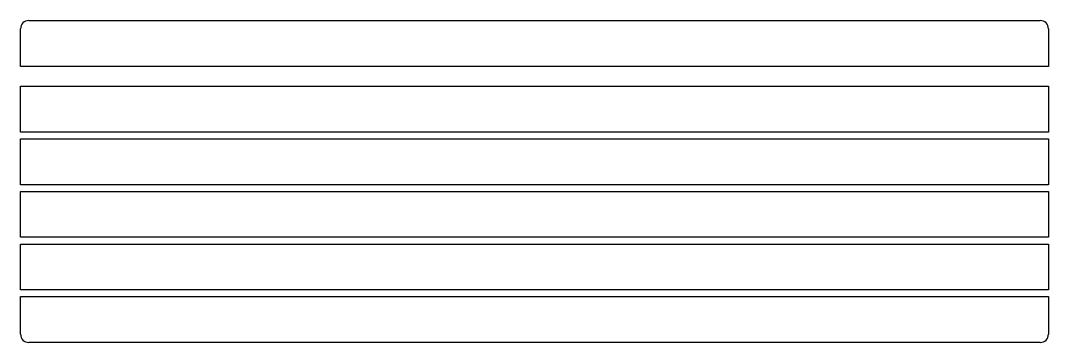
# Model space of a CAD drawing. Extents: x -22 to 350, y -108 to 8.
import ezdxf

# ---------------------------------------------------------------- set-up
doc = ezdxf.new("R2010")
doc.units = 0

msp = doc.modelspace()

# ---------------------------------------------------------------- linework, layer by layer
at = {"layer": 'edge'}
for p, q in [((-18.525, 8.3), (347.375, 8.3)), ((-21.525, -8.3), (-21.525, 5.3)), ((350.375, 5.3), (350.375, -8.3)), ((350.375, -8.3), (-21.525, -8.3)), ((-21.525, -32.1125), (-21.525, -15.5125)), ((-21.525, -15.5125), (350.375, -15.5125)), ((350.375, -15.5125), (350.375, -32.1125)), ((350.375, -32.1125), (-21.525, -32.1125)), ((-21.525, -51.1625), (-21.525, -34.5625)), ((-21.525, -34.5625), (350.375, -34.5625)), ((350.375, -34.5625), (350.375, -51.1625)), ((350.375, -51.1625), (-21.525, -51.1625)), ((-21.525, -70.2125), (-21.525, -53.6125)), ((-21.525, -53.6125), (350.375, -53.6125)), ((350.375, -53.6125), (350.375, -70.2125)), ((350.375, -70.2125), (-21.525, -70.2125)), ((-21.525, -89.2625), (-21.525, -72.6625)), ((-21.525, -72.6625), (350.375, -72.6625)), ((350.375, -72.6625), (350.375, -89.2625)), ((350.375, -89.2625), (-21.525, -89.2625)), ((-21.525, -91.7125), (350.375, -91.7125)), ((-21.525, -105.3125), (-21.525, -91.7125)), ((350.375, -91.7125), (350.375, -105.3125)), ((347.375, -108.3125), (-18.525, -108.3125))]:
    msp.add_line(p, q, dxfattribs=at)
for centre, start, end in [((-18.525, 5.3), 90, 180), ((347.375, 5.3), 0, 90), ((-18.525, -105.3125), 180, 270), ((347.375, -105.3125), 270, 0)]:
    msp.add_arc(centre, 3, start, end, dxfattribs=at)

doc.saveas('drawing.dxf')
